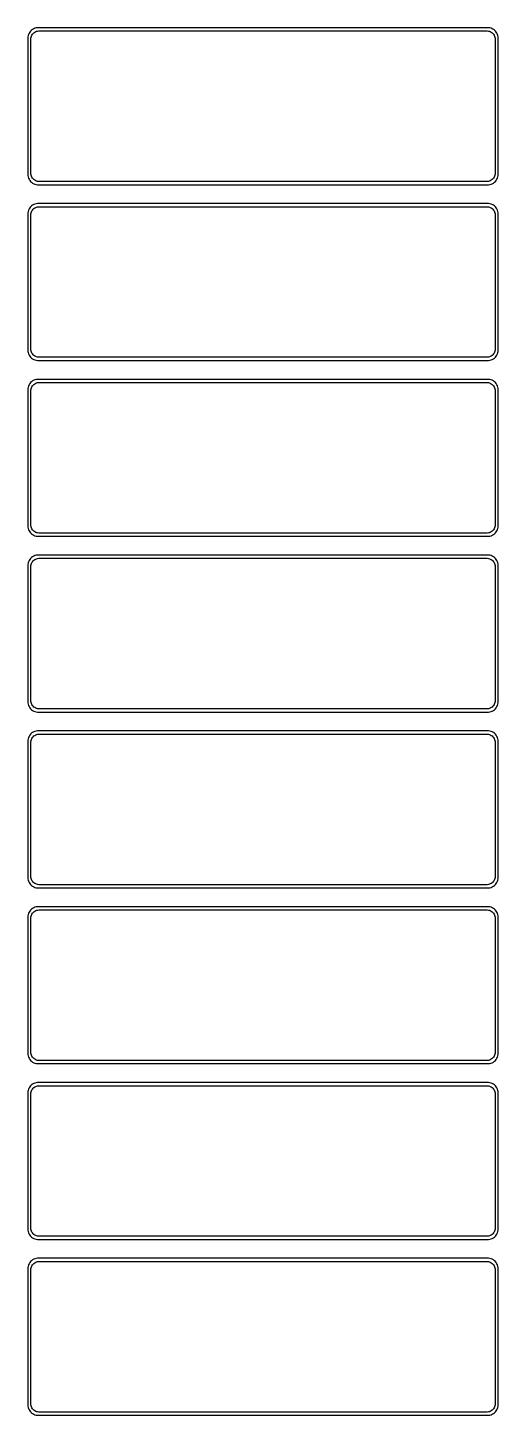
# Model space of a CAD drawing. Header units: metres. Extents: x -112 to 112, y 1223 to 2473.
# Drawn here: x -112 to 112, y 1811 to 2473 of the extents above; entities that cross this region are included whole.
import ezdxf

# ---------------------------------------------------------------- set-up
doc = ezdxf.new("R2010")
doc.units = ezdxf.units.M

msp = doc.modelspace()

# ---------------------------------------------------------------- linework, layer by layer
for p, q in [((-109.629, 2473.02), (-110.179, 2472.72)), ((-109.045, 2473.26), (-109.629, 2473.02)), ((-108.437, 2473.41), (-109.045, 2473.26)), ((-107.814, 2473.49), (-108.437, 2473.41)), ((107.814, 2473.49), (-107.814, 2473.49)), ((108.437, 2473.41), (107.814, 2473.49)), ((109.045, 2473.26), (108.437, 2473.41)), ((109.629, 2473.02), (109.045, 2473.26)), ((110.179, 2472.72), (109.629, 2473.02)), ((-112.461, 2469.13), (-112.5, 2468.5)), ((-112.5, 2468.5), (-112.5, 2403.5)), ((-112.343, 2469.74), (-112.461, 2469.13)), ((-112.149, 2470.34), (-112.343, 2469.74)), ((-111.882, 2470.91), (-112.149, 2470.34)), ((-111.545, 2471.44), (-111.882, 2470.91)), ((-111.145, 2471.92), (-111.545, 2471.44)), ((-110.687, 2472.35), (-111.145, 2471.92)), ((-111, 2468), (-110.968, 2468.5)), ((-111, 2404), (-111, 2468)), ((-110.968, 2468.5), (-110.874, 2468.99)), ((-110.874, 2468.99), (-110.719, 2469.47)), ((-110.719, 2469.47), (-110.505, 2469.93)), ((-110.179, 2472.72), (-110.687, 2472.35)), ((-110.505, 2469.93), (-110.236, 2470.35)), ((-110.236, 2470.35), (-109.916, 2470.74)), ((-109.916, 2470.74), (-109.55, 2471.08)), ((-109.55, 2471.08), (-109.143, 2471.38)), ((-109.143, 2471.38), (-108.703, 2471.62)), ((-108.703, 2471.62), (-108.236, 2471.8)), ((-108.236, 2471.8), (-107.75, 2471.93)), ((-107.75, 2471.93), (-107.251, 2471.99)), ((-107.251, 2471.99), (107.251, 2471.99)), ((107.251, 2471.99), (107.75, 2471.93)), ((107.75, 2471.93), (108.236, 2471.8)), ((108.236, 2471.8), (108.703, 2471.62)), ((108.703, 2471.62), (109.143, 2471.38)), ((109.143, 2471.38), (109.55, 2471.08)), ((109.55, 2471.08), (109.916, 2470.74)), ((109.916, 2470.74), (110.236, 2470.35)), ((110.687, 2472.35), (110.179, 2472.72)), ((110.236, 2470.35), (110.505, 2469.93)), ((110.505, 2469.93), (110.719, 2469.47)), ((111.145, 2471.92), (110.687, 2472.35)), ((110.719, 2469.47), (110.874, 2468.99)), ((110.874, 2468.99), (110.968, 2468.5)), ((110.968, 2468.5), (111, 2468)), ((111, 2468), (111, 2404)), ((111.545, 2471.44), (111.145, 2471.92)), ((111.882, 2470.91), (111.545, 2471.44)), ((112.149, 2470.34), (111.882, 2470.91)), ((112.343, 2469.74), (112.149, 2470.34)), ((112.461, 2469.13), (112.343, 2469.74)), ((112.5, 2468.5), (112.461, 2469.13)), ((112.5, 2403.5), (112.5, 2468.5)), ((-112.5, 2403.5), (-112.461, 2402.87)), ((-112.461, 2402.87), (-112.343, 2402.26)), ((-112.343, 2402.26), (-112.149, 2401.66)), ((-112.149, 2401.66), (-111.882, 2401.09)), ((-111.882, 2401.09), (-111.545, 2400.56)), ((-111.545, 2400.56), (-111.145, 2400.08)), ((-111.145, 2400.08), (-110.687, 2399.65)), ((-110.968, 2403.5), (-111, 2404)), ((-110.874, 2403.01), (-110.968, 2403.5)), ((-110.719, 2402.53), (-110.874, 2403.01)), ((-110.505, 2402.07), (-110.719, 2402.53)), ((-110.236, 2401.65), (-110.505, 2402.07)), ((-109.916, 2401.26), (-110.236, 2401.65)), ((-109.55, 2400.92), (-109.916, 2401.26)), ((-109.143, 2400.62), (-109.55, 2400.92)), ((-108.703, 2400.38), (-109.143, 2400.62)), ((-108.236, 2400.2), (-108.703, 2400.38)), ((-107.75, 2400.07), (-108.236, 2400.2)), ((-107.251, 2400.01), (-107.75, 2400.07)), ((107.251, 2400.01), (-107.251, 2400.01)), ((107.75, 2400.07), (107.251, 2400.01)), ((108.236, 2400.2), (107.75, 2400.07)), ((108.703, 2400.38), (108.236, 2400.2)), ((109.143, 2400.62), (108.703, 2400.38)), ((109.55, 2400.92), (109.143, 2400.62)), ((109.916, 2401.26), (109.55, 2400.92)), ((110.236, 2401.65), (109.916, 2401.26)), ((110.505, 2402.07), (110.236, 2401.65)), ((110.719, 2402.53), (110.505, 2402.07)), ((110.687, 2399.65), (111.145, 2400.08)), ((110.874, 2403.01), (110.719, 2402.53)), ((110.968, 2403.5), (110.874, 2403.01)), ((111, 2404), (110.968, 2403.5)), ((111.145, 2400.08), (111.545, 2400.56)), ((111.545, 2400.56), (111.882, 2401.09)), ((111.882, 2401.09), (112.149, 2401.66)), ((112.149, 2401.66), (112.343, 2402.26)), ((112.343, 2402.26), (112.461, 2402.87)), ((112.461, 2402.87), (112.5, 2403.5)), ((-110.687, 2399.65), (-110.179, 2399.28)), ((-110.179, 2399.28), (-109.629, 2398.98)), ((-109.629, 2398.98), (-109.045, 2398.74)), ((-109.045, 2398.74), (-108.437, 2398.59)), ((-108.437, 2398.59), (-107.814, 2398.51)), ((-107.814, 2398.51), (107.814, 2398.51)), ((107.814, 2398.51), (108.437, 2398.59)), ((108.437, 2398.59), (109.045, 2398.74)), ((109.045, 2398.74), (109.629, 2398.98)), ((109.629, 2398.98), (110.179, 2399.28)), ((110.179, 2399.28), (110.687, 2399.65)), ((-111.882, 2386.91), (-112.149, 2386.34)), ((-111.545, 2387.44), (-111.882, 2386.91)), ((-111.145, 2387.92), (-111.545, 2387.44)), ((-110.687, 2388.35), (-111.145, 2387.92)), ((-110.179, 2388.72), (-110.687, 2388.35)), ((-110.236, 2386.35), (-109.916, 2386.74)), ((-109.629, 2389.02), (-110.179, 2388.72)), ((-109.916, 2386.74), (-109.55, 2387.08)), ((-109.045, 2389.26), (-109.629, 2389.02)), ((-109.55, 2387.08), (-109.143, 2387.38)), ((-109.143, 2387.38), (-108.703, 2387.62)), ((-108.437, 2389.41), (-109.045, 2389.26)), ((-108.703, 2387.62), (-108.236, 2387.8)), ((-107.814, 2389.49), (-108.437, 2389.41)), ((-108.236, 2387.8), (-107.75, 2387.93)), ((107.814, 2389.49), (-107.814, 2389.49)), ((-107.75, 2387.93), (-107.251, 2387.99)), ((-107.251, 2387.99), (107.251, 2387.99)), ((107.251, 2387.99), (107.75, 2387.93)), ((107.75, 2387.93), (108.236, 2387.8)), ((108.437, 2389.41), (107.814, 2389.49)), ((108.236, 2387.8), (108.703, 2387.62)), ((109.045, 2389.26), (108.437, 2389.41)), ((108.703, 2387.62), (109.143, 2387.38)), ((109.629, 2389.02), (109.045, 2389.26)), ((109.143, 2387.38), (109.55, 2387.08)), ((109.55, 2387.08), (109.916, 2386.74)), ((110.179, 2388.72), (109.629, 2389.02)), ((109.916, 2386.74), (110.236, 2386.35)), ((110.687, 2388.35), (110.179, 2388.72)), ((111.145, 2387.92), (110.687, 2388.35)), ((111.545, 2387.44), (111.145, 2387.92)), ((111.882, 2386.91), (111.545, 2387.44)), ((112.149, 2386.34), (111.882, 2386.91)), ((-112.461, 2385.13), (-112.5, 2384.5)), ((-112.5, 2384.5), (-112.5, 2319.5)), ((-112.343, 2385.74), (-112.461, 2385.13)), ((-112.149, 2386.34), (-112.343, 2385.74)), ((-111, 2384), (-110.968, 2384.5)), ((-111, 2320), (-111, 2384)), ((-110.968, 2384.5), (-110.874, 2384.99)), ((-110.874, 2384.99), (-110.719, 2385.47)), ((-110.719, 2385.47), (-110.505, 2385.93)), ((-110.505, 2385.93), (-110.236, 2386.35)), ((110.236, 2386.35), (110.505, 2385.93)), ((110.505, 2385.93), (110.719, 2385.47)), ((110.719, 2385.47), (110.874, 2384.99)), ((110.874, 2384.99), (110.968, 2384.5)), ((110.968, 2384.5), (111, 2384)), ((111, 2384), (111, 2320)), ((112.343, 2385.74), (112.149, 2386.34)), ((112.461, 2385.13), (112.343, 2385.74)), ((112.5, 2384.5), (112.461, 2385.13)), ((112.5, 2319.5), (112.5, 2384.5)), ((-112.5, 2319.5), (-112.461, 2318.87)), ((-112.461, 2318.87), (-112.343, 2318.26)), ((-112.343, 2318.26), (-112.149, 2317.66)), ((-112.149, 2317.66), (-111.882, 2317.09)), ((-111.882, 2317.09), (-111.545, 2316.56)), ((-111.545, 2316.56), (-111.145, 2316.08)), ((-111.145, 2316.08), (-110.687, 2315.65)), ((-110.968, 2319.5), (-111, 2320)), ((-110.874, 2319.01), (-110.968, 2319.5)), ((-110.719, 2318.53), (-110.874, 2319.01)), ((-110.505, 2318.07), (-110.719, 2318.53)), ((-110.687, 2315.65), (-110.179, 2315.28)), ((-110.236, 2317.65), (-110.505, 2318.07)), ((-109.916, 2317.26), (-110.236, 2317.65)), ((-110.179, 2315.28), (-109.629, 2314.98)), ((-109.55, 2316.92), (-109.916, 2317.26)), ((-109.629, 2314.98), (-109.045, 2314.74)), ((-109.143, 2316.62), (-109.55, 2316.92)), ((-108.703, 2316.38), (-109.143, 2316.62)), ((-109.045, 2314.74), (-108.437, 2314.59)), ((-108.236, 2316.2), (-108.703, 2316.38)), ((-108.437, 2314.59), (-107.814, 2314.51)), ((-107.75, 2316.07), (-108.236, 2316.2)), ((-107.814, 2314.51), (107.814, 2314.51)), ((-107.251, 2316.01), (-107.75, 2316.07)), ((107.251, 2316.01), (-107.251, 2316.01)), ((107.75, 2316.07), (107.251, 2316.01)), ((108.236, 2316.2), (107.75, 2316.07)), ((107.814, 2314.51), (108.437, 2314.59)), ((108.703, 2316.38), (108.236, 2316.2)), ((108.437, 2314.59), (109.045, 2314.74)), ((109.143, 2316.62), (108.703, 2316.38)), ((109.045, 2314.74), (109.629, 2314.98)), ((109.55, 2316.92), (109.143, 2316.62)), ((109.916, 2317.26), (109.55, 2316.92)), ((109.629, 2314.98), (110.179, 2315.28)), ((110.236, 2317.65), (109.916, 2317.26)), ((110.179, 2315.28), (110.687, 2315.65)), ((110.505, 2318.07), (110.236, 2317.65)), ((110.719, 2318.53), (110.505, 2318.07)), ((110.687, 2315.65), (111.145, 2316.08)), ((110.874, 2319.01), (110.719, 2318.53)), ((110.968, 2319.5), (110.874, 2319.01)), ((111, 2320), (110.968, 2319.5)), ((111.145, 2316.08), (111.545, 2316.56)), ((111.545, 2316.56), (111.882, 2317.09)), ((111.882, 2317.09), (112.149, 2317.66)), ((112.149, 2317.66), (112.343, 2318.26)), ((112.343, 2318.26), (112.461, 2318.87)), ((112.461, 2318.87), (112.5, 2319.5)), ((-112.461, 2301.13), (-112.5, 2300.5)), ((-112.343, 2301.74), (-112.461, 2301.13)), ((-112.149, 2302.34), (-112.343, 2301.74)), ((-111.882, 2302.91), (-112.149, 2302.34)), ((-111.545, 2303.44), (-111.882, 2302.91)), ((-111.145, 2303.92), (-111.545, 2303.44)), ((-110.687, 2304.35), (-111.145, 2303.92)), ((-110.968, 2300.5), (-110.874, 2300.99)), ((-110.874, 2300.99), (-110.719, 2301.47)), ((-110.719, 2301.47), (-110.505, 2301.93)), ((-110.179, 2304.72), (-110.687, 2304.35)), ((-110.505, 2301.93), (-110.236, 2302.35)), ((-110.236, 2302.35), (-109.916, 2302.74)), ((-109.629, 2305.02), (-110.179, 2304.72)), ((-109.916, 2302.74), (-109.55, 2303.08)), ((-109.045, 2305.26), (-109.629, 2305.02)), ((-109.55, 2303.08), (-109.143, 2303.38)), ((-109.143, 2303.38), (-108.703, 2303.62)), ((-108.437, 2305.41), (-109.045, 2305.26)), ((-108.703, 2303.62), (-108.236, 2303.8)), ((-107.814, 2305.49), (-108.437, 2305.41)), ((-108.236, 2303.8), (-107.75, 2303.93)), ((107.814, 2305.49), (-107.814, 2305.49)), ((-107.75, 2303.93), (-107.251, 2303.99)), ((-107.251, 2303.99), (107.251, 2303.99)), ((107.251, 2303.99), (107.75, 2303.93)), ((107.75, 2303.93), (108.236, 2303.8)), ((108.437, 2305.41), (107.814, 2305.49)), ((108.236, 2303.8), (108.703, 2303.62)), ((109.045, 2305.26), (108.437, 2305.41)), ((108.703, 2303.62), (109.143, 2303.38)), ((109.629, 2305.02), (109.045, 2305.26)), ((109.143, 2303.38), (109.55, 2303.08)), ((109.55, 2303.08), (109.916, 2302.74)), ((110.179, 2304.72), (109.629, 2305.02)), ((109.916, 2302.74), (110.236, 2302.35)), ((110.687, 2304.35), (110.179, 2304.72)), ((110.236, 2302.35), (110.505, 2301.93)), ((110.505, 2301.93), (110.719, 2301.47)), ((111.145, 2303.92), (110.687, 2304.35)), ((110.719, 2301.47), (110.874, 2300.99)), ((110.874, 2300.99), (110.968, 2300.5)), ((111.545, 2303.44), (111.145, 2303.92)), ((111.882, 2302.91), (111.545, 2303.44)), ((112.149, 2302.34), (111.882, 2302.91)), ((112.343, 2301.74), (112.149, 2302.34)), ((112.461, 2301.13), (112.343, 2301.74)), ((112.5, 2300.5), (112.461, 2301.13)), ((-112.5, 2300.5), (-112.5, 2235.5)), ((-111, 2300), (-110.968, 2300.5)), ((-111, 2236), (-111, 2300)), ((110.968, 2300.5), (111, 2300)), ((111, 2300), (111, 2236)), ((112.5, 2235.5), (112.5, 2300.5)), ((-112.5, 2235.5), (-112.461, 2234.87)), ((-112.461, 2234.87), (-112.343, 2234.26)), ((-112.343, 2234.26), (-112.149, 2233.66)), ((-110.968, 2235.5), (-111, 2236)), ((-110.874, 2235.01), (-110.968, 2235.5)), ((-110.719, 2234.53), (-110.874, 2235.01)), ((-110.505, 2234.07), (-110.719, 2234.53)), ((110.719, 2234.53), (110.505, 2234.07)), ((110.874, 2235.01), (110.719, 2234.53)), ((110.968, 2235.5), (110.874, 2235.01)), ((111, 2236), (110.968, 2235.5)), ((112.149, 2233.66), (112.343, 2234.26)), ((112.343, 2234.26), (112.461, 2234.87)), ((112.461, 2234.87), (112.5, 2235.5)), ((-112.149, 2233.66), (-111.882, 2233.09)), ((-111.882, 2233.09), (-111.545, 2232.56)), ((-111.545, 2232.56), (-111.145, 2232.08)), ((-111.145, 2232.08), (-110.687, 2231.65)), ((-110.687, 2231.65), (-110.179, 2231.28)), ((-110.236, 2233.65), (-110.505, 2234.07)), ((-109.916, 2233.26), (-110.236, 2233.65)), ((-110.179, 2231.28), (-109.629, 2230.98)), ((-109.55, 2232.92), (-109.916, 2233.26)), ((-109.629, 2230.98), (-109.045, 2230.74)), ((-109.143, 2232.62), (-109.55, 2232.92)), ((-108.703, 2232.38), (-109.143, 2232.62)), ((-109.045, 2230.74), (-108.437, 2230.59)), ((-108.236, 2232.2), (-108.703, 2232.38)), ((-108.437, 2230.59), (-107.814, 2230.51)), ((-107.75, 2232.07), (-108.236, 2232.2)), ((-107.814, 2230.51), (107.814, 2230.51)), ((-107.251, 2232.01), (-107.75, 2232.07)), ((107.251, 2232.01), (-107.251, 2232.01)), ((107.75, 2232.07), (107.251, 2232.01)), ((108.236, 2232.2), (107.75, 2232.07)), ((107.814, 2230.51), (108.437, 2230.59)), ((108.703, 2232.38), (108.236, 2232.2)), ((108.437, 2230.59), (109.045, 2230.74)), ((109.143, 2232.62), (108.703, 2232.38)), ((109.045, 2230.74), (109.629, 2230.98)), ((109.55, 2232.92), (109.143, 2232.62)), ((109.916, 2233.26), (109.55, 2232.92)), ((109.629, 2230.98), (110.179, 2231.28)), ((110.236, 2233.65), (109.916, 2233.26)), ((110.179, 2231.28), (110.687, 2231.65)), ((110.505, 2234.07), (110.236, 2233.65)), ((110.687, 2231.65), (111.145, 2232.08)), ((111.145, 2232.08), (111.545, 2232.56)), ((111.545, 2232.56), (111.882, 2233.09)), ((111.882, 2233.09), (112.149, 2233.66)), ((-109.629, 2221.02), (-110.179, 2220.72)), ((-109.045, 2221.26), (-109.629, 2221.02)), ((-108.437, 2221.41), (-109.045, 2221.26)), ((-107.814, 2221.49), (-108.437, 2221.41)), ((107.814, 2221.49), (-107.814, 2221.49)), ((108.437, 2221.41), (107.814, 2221.49)), ((109.045, 2221.26), (108.437, 2221.41)), ((109.629, 2221.02), (109.045, 2221.26)), ((110.179, 2220.72), (109.629, 2221.02)), ((-112.461, 2217.13), (-112.5, 2216.5)), ((-112.5, 2216.5), (-112.5, 2151.5)), ((-112.343, 2217.74), (-112.461, 2217.13)), ((-112.149, 2218.34), (-112.343, 2217.74)), ((-111.882, 2218.91), (-112.149, 2218.34)), ((-111.545, 2219.44), (-111.882, 2218.91)), ((-111.145, 2219.92), (-111.545, 2219.44)), ((-110.687, 2220.35), (-111.145, 2219.92)), ((-111, 2216), (-110.968, 2216.5)), ((-111, 2152), (-111, 2216)), ((-110.968, 2216.5), (-110.874, 2216.99)), ((-110.874, 2216.99), (-110.719, 2217.47)), ((-110.719, 2217.47), (-110.505, 2217.93)), ((-110.179, 2220.72), (-110.687, 2220.35)), ((-110.505, 2217.93), (-110.236, 2218.35)), ((-110.236, 2218.35), (-109.916, 2218.74)), ((-109.916, 2218.74), (-109.55, 2219.08)), ((-109.55, 2219.08), (-109.143, 2219.38)), ((-109.143, 2219.38), (-108.703, 2219.62)), ((-108.703, 2219.62), (-108.236, 2219.8)), ((-108.236, 2219.8), (-107.75, 2219.93)), ((-107.75, 2219.93), (-107.251, 2219.99)), ((-107.251, 2219.99), (107.251, 2219.99)), ((107.251, 2219.99), (107.75, 2219.93)), ((107.75, 2219.93), (108.236, 2219.8)), ((108.236, 2219.8), (108.703, 2219.62)), ((108.703, 2219.62), (109.143, 2219.38)), ((109.143, 2219.38), (109.55, 2219.08)), ((109.55, 2219.08), (109.916, 2218.74)), ((109.916, 2218.74), (110.236, 2218.35)), ((110.687, 2220.35), (110.179, 2220.72)), ((110.236, 2218.35), (110.505, 2217.93)), ((110.505, 2217.93), (110.719, 2217.47)), ((111.145, 2219.92), (110.687, 2220.35)), ((110.719, 2217.47), (110.874, 2216.99)), ((110.874, 2216.99), (110.968, 2216.5)), ((110.968, 2216.5), (111, 2216)), ((111, 2216), (111, 2152)), ((111.545, 2219.44), (111.145, 2219.92)), ((111.882, 2218.91), (111.545, 2219.44)), ((112.149, 2218.34), (111.882, 2218.91)), ((112.343, 2217.74), (112.149, 2218.34)), ((112.461, 2217.13), (112.343, 2217.74)), ((112.5, 2216.5), (112.461, 2217.13)), ((112.5, 2151.5), (112.5, 2216.5)), ((-112.5, 2151.5), (-112.461, 2150.87)), ((-112.461, 2150.87), (-112.343, 2150.26)), ((-112.343, 2150.26), (-112.149, 2149.66)), ((-112.149, 2149.66), (-111.882, 2149.09)), ((-111.882, 2149.09), (-111.545, 2148.56)), ((-111.545, 2148.56), (-111.145, 2148.08)), ((-111.145, 2148.08), (-110.687, 2147.65)), ((-110.968, 2151.5), (-111, 2152)), ((-110.874, 2151.01), (-110.968, 2151.5)), ((-110.719, 2150.53), (-110.874, 2151.01)), ((-110.505, 2150.07), (-110.719, 2150.53)), ((-110.236, 2149.65), (-110.505, 2150.07)), ((-109.916, 2149.26), (-110.236, 2149.65)), ((-109.55, 2148.92), (-109.916, 2149.26)), ((-109.143, 2148.62), (-109.55, 2148.92)), ((-108.703, 2148.38), (-109.143, 2148.62)), ((-108.236, 2148.2), (-108.703, 2148.38)), ((-107.75, 2148.07), (-108.236, 2148.2)), ((-107.251, 2148.01), (-107.75, 2148.07)), ((107.75, 2148.07), (107.251, 2148.01)), ((108.236, 2148.2), (107.75, 2148.07)), ((108.703, 2148.38), (108.236, 2148.2)), ((109.143, 2148.62), (108.703, 2148.38)), ((109.55, 2148.92), (109.143, 2148.62)), ((109.916, 2149.26), (109.55, 2148.92)), ((110.236, 2149.65), (109.916, 2149.26)), ((110.505, 2150.07), (110.236, 2149.65)), ((110.719, 2150.53), (110.505, 2150.07)), ((110.687, 2147.65), (111.145, 2148.08)), ((110.874, 2151.01), (110.719, 2150.53)), ((110.968, 2151.5), (110.874, 2151.01)), ((111, 2152), (110.968, 2151.5)), ((111.145, 2148.08), (111.545, 2148.56)), ((111.545, 2148.56), (111.882, 2149.09)), ((111.882, 2149.09), (112.149, 2149.66)), ((112.149, 2149.66), (112.343, 2150.26)), ((112.343, 2150.26), (112.461, 2150.87)), ((112.461, 2150.87), (112.5, 2151.5)), ((-110.687, 2147.65), (-110.179, 2147.28)), ((-110.179, 2147.28), (-109.629, 2146.98)), ((-109.629, 2146.98), (-109.045, 2146.74)), ((-109.045, 2146.74), (-108.437, 2146.59)), ((-108.437, 2146.59), (-107.814, 2146.51)), ((-107.814, 2146.51), (107.814, 2146.51)), ((107.251, 2148.01), (-107.251, 2148.01)), ((107.814, 2146.51), (108.437, 2146.59)), ((108.437, 2146.59), (109.045, 2146.74)), ((109.045, 2146.74), (109.629, 2146.98)), ((109.629, 2146.98), (110.179, 2147.28)), ((110.179, 2147.28), (110.687, 2147.65)), ((-111.882, 2134.91), (-112.149, 2134.34)), ((-111.545, 2135.44), (-111.882, 2134.91)), ((-111.145, 2135.92), (-111.545, 2135.44)), ((-110.687, 2136.35), (-111.145, 2135.92)), ((-110.179, 2136.72), (-110.687, 2136.35)), ((-109.629, 2137.02), (-110.179, 2136.72)), ((-109.916, 2134.74), (-109.55, 2135.08)), ((-109.045, 2137.26), (-109.629, 2137.02)), ((-109.55, 2135.08), (-109.143, 2135.38)), ((-109.143, 2135.38), (-108.703, 2135.62)), ((-108.437, 2137.41), (-109.045, 2137.26)), ((-108.703, 2135.62), (-108.236, 2135.8)), ((-107.814, 2137.49), (-108.437, 2137.41)), ((-108.236, 2135.8), (-107.75, 2135.93)), ((107.814, 2137.49), (-107.814, 2137.49)), ((-107.75, 2135.93), (-107.251, 2135.99)), ((-107.251, 2135.99), (107.251, 2135.99)), ((107.251, 2135.99), (107.75, 2135.93)), ((107.75, 2135.93), (108.236, 2135.8)), ((108.437, 2137.41), (107.814, 2137.49)), ((108.236, 2135.8), (108.703, 2135.62)), ((109.045, 2137.26), (108.437, 2137.41)), ((108.703, 2135.62), (109.143, 2135.38)), ((109.629, 2137.02), (109.045, 2137.26)), ((109.143, 2135.38), (109.55, 2135.08)), ((109.55, 2135.08), (109.916, 2134.74)), ((110.179, 2136.72), (109.629, 2137.02)), ((110.687, 2136.35), (110.179, 2136.72)), ((111.145, 2135.92), (110.687, 2136.35)), ((111.545, 2135.44), (111.145, 2135.92)), ((111.882, 2134.91), (111.545, 2135.44)), ((112.149, 2134.34), (111.882, 2134.91)), ((-112.461, 2133.13), (-112.5, 2132.5)), ((-112.5, 2132.5), (-112.5, 2067.5)), ((-112.343, 2133.74), (-112.461, 2133.13)), ((-112.149, 2134.34), (-112.343, 2133.74)), ((-111, 2132), (-110.968, 2132.5)), ((-111, 2068), (-111, 2132)), ((-110.968, 2132.5), (-110.874, 2132.99)), ((-110.874, 2132.99), (-110.719, 2133.47)), ((-110.719, 2133.47), (-110.505, 2133.93)), ((-110.505, 2133.93), (-110.236, 2134.35)), ((-110.236, 2134.35), (-109.916, 2134.74)), ((109.916, 2134.74), (110.236, 2134.35)), ((110.236, 2134.35), (110.505, 2133.93)), ((110.505, 2133.93), (110.719, 2133.47)), ((110.719, 2133.47), (110.874, 2132.99)), ((110.874, 2132.99), (110.968, 2132.5)), ((110.968, 2132.5), (111, 2132)), ((111, 2132), (111, 2068)), ((112.343, 2133.74), (112.149, 2134.34)), ((112.461, 2133.13), (112.343, 2133.74)), ((112.5, 2132.5), (112.461, 2133.13)), ((112.5, 2067.5), (112.5, 2132.5)), ((-112.5, 2067.5), (-112.461, 2066.87)), ((-112.461, 2066.87), (-112.343, 2066.26)), ((-112.343, 2066.26), (-112.149, 2065.66)), ((-112.149, 2065.66), (-111.882, 2065.09)), ((-111.882, 2065.09), (-111.545, 2064.56)), ((-111.545, 2064.56), (-111.145, 2064.08)), ((-111.145, 2064.08), (-110.687, 2063.65)), ((-110.968, 2067.5), (-111, 2068)), ((-110.874, 2067.01), (-110.968, 2067.5)), ((-110.719, 2066.53), (-110.874, 2067.01)), ((-110.505, 2066.07), (-110.719, 2066.53)), ((-110.687, 2063.65), (-110.179, 2063.28)), ((-110.236, 2065.65), (-110.505, 2066.07)), ((-109.916, 2065.26), (-110.236, 2065.65)), ((-110.179, 2063.28), (-109.629, 2062.98)), ((-109.55, 2064.92), (-109.916, 2065.26)), ((-109.629, 2062.98), (-109.045, 2062.74)), ((-109.143, 2064.62), (-109.55, 2064.92)), ((-108.703, 2064.38), (-109.143, 2064.62)), ((-109.045, 2062.74), (-108.437, 2062.59)), ((-108.236, 2064.2), (-108.703, 2064.38)), ((-108.437, 2062.59), (-107.814, 2062.51)), ((-107.75, 2064.07), (-108.236, 2064.2)), ((-107.814, 2062.51), (107.814, 2062.51)), ((-107.251, 2064.01), (-107.75, 2064.07)), ((107.251, 2064.01), (-107.251, 2064.01)), ((107.75, 2064.07), (107.251, 2064.01)), ((108.236, 2064.2), (107.75, 2064.07)), ((107.814, 2062.51), (108.437, 2062.59)), ((108.703, 2064.38), (108.236, 2064.2)), ((108.437, 2062.59), (109.045, 2062.74)), ((109.143, 2064.62), (108.703, 2064.38)), ((109.045, 2062.74), (109.629, 2062.98)), ((109.55, 2064.92), (109.143, 2064.62)), ((109.916, 2065.26), (109.55, 2064.92)), ((109.629, 2062.98), (110.179, 2063.28)), ((110.236, 2065.65), (109.916, 2065.26)), ((110.179, 2063.28), (110.687, 2063.65)), ((110.505, 2066.07), (110.236, 2065.65)), ((110.719, 2066.53), (110.505, 2066.07)), ((110.687, 2063.65), (111.145, 2064.08)), ((110.874, 2067.01), (110.719, 2066.53)), ((110.968, 2067.5), (110.874, 2067.01)), ((111, 2068), (110.968, 2067.5)), ((111.145, 2064.08), (111.545, 2064.56)), ((111.545, 2064.56), (111.882, 2065.09)), ((111.882, 2065.09), (112.149, 2065.66)), ((112.149, 2065.66), (112.343, 2066.26)), ((112.343, 2066.26), (112.461, 2066.87)), ((112.461, 2066.87), (112.5, 2067.5)), ((-112.461, 2049.13), (-112.5, 2048.5)), ((-112.343, 2049.74), (-112.461, 2049.13)), ((-112.149, 2050.34), (-112.343, 2049.74)), ((-111.882, 2050.91), (-112.149, 2050.34)), ((-111.545, 2051.44), (-111.882, 2050.91)), ((-111.145, 2051.92), (-111.545, 2051.44)), ((-110.687, 2052.35), (-111.145, 2051.92)), ((-110.968, 2048.5), (-110.874, 2048.99)), ((-110.874, 2048.99), (-110.719, 2049.47)), ((-110.719, 2049.47), (-110.505, 2049.93)), ((-110.179, 2052.72), (-110.687, 2052.35)), ((-110.505, 2049.93), (-110.236, 2050.35)), ((-110.236, 2050.35), (-109.916, 2050.74)), ((-109.629, 2053.02), (-110.179, 2052.72)), ((-109.916, 2050.74), (-109.55, 2051.08)), ((-109.045, 2053.26), (-109.629, 2053.02)), ((-109.55, 2051.08), (-109.143, 2051.38)), ((-109.143, 2051.38), (-108.703, 2051.62)), ((-108.437, 2053.41), (-109.045, 2053.26)), ((-108.703, 2051.62), (-108.236, 2051.8)), ((-107.814, 2053.49), (-108.437, 2053.41)), ((-108.236, 2051.8), (-107.75, 2051.93)), ((107.814, 2053.49), (-107.814, 2053.49)), ((-107.75, 2051.93), (-107.251, 2051.99)), ((-107.251, 2051.99), (107.251, 2051.99)), ((107.251, 2051.99), (107.75, 2051.93)), ((107.75, 2051.93), (108.236, 2051.8)), ((108.437, 2053.41), (107.814, 2053.49)), ((108.236, 2051.8), (108.703, 2051.62)), ((109.045, 2053.26), (108.437, 2053.41)), ((108.703, 2051.62), (109.143, 2051.38)), ((109.629, 2053.02), (109.045, 2053.26)), ((109.143, 2051.38), (109.55, 2051.08)), ((109.55, 2051.08), (109.916, 2050.74)), ((110.179, 2052.72), (109.629, 2053.02)), ((109.916, 2050.74), (110.236, 2050.35)), ((110.687, 2052.35), (110.179, 2052.72)), ((110.236, 2050.35), (110.505, 2049.93)), ((110.505, 2049.93), (110.719, 2049.47)), ((111.145, 2051.92), (110.687, 2052.35)), ((110.719, 2049.47), (110.874, 2048.99)), ((110.874, 2048.99), (110.968, 2048.5)), ((111.545, 2051.44), (111.145, 2051.92)), ((111.882, 2050.91), (111.545, 2051.44)), ((112.149, 2050.34), (111.882, 2050.91)), ((112.343, 2049.74), (112.149, 2050.34)), ((112.461, 2049.13), (112.343, 2049.74)), ((112.5, 2048.5), (112.461, 2049.13)), ((-112.5, 2048.5), (-112.5, 1983.5)), ((-111, 2048), (-110.968, 2048.5)), ((-111, 1984), (-111, 2048)), ((110.968, 2048.5), (111, 2048)), ((111, 2048), (111, 1984)), ((112.5, 1983.5), (112.5, 2048.5)), ((-112.5, 1983.5), (-112.461, 1982.87)), ((-112.461, 1982.87), (-112.343, 1982.26)), ((-110.968, 1983.5), (-111, 1984)), ((-110.874, 1983.01), (-110.968, 1983.5)), ((-110.719, 1982.53), (-110.874, 1983.01)), ((-110.505, 1982.07), (-110.719, 1982.53)), ((110.719, 1982.53), (110.505, 1982.07)), ((110.874, 1983.01), (110.719, 1982.53)), ((110.968, 1983.5), (110.874, 1983.01)), ((111, 1984), (110.968, 1983.5)), ((112.343, 1982.26), (112.461, 1982.87)), ((112.461, 1982.87), (112.5, 1983.5)), ((-112.343, 1982.26), (-112.149, 1981.66)), ((-112.149, 1981.66), (-111.882, 1981.09)), ((-111.882, 1981.09), (-111.545, 1980.56)), ((-111.545, 1980.56), (-111.145, 1980.08)), ((-111.145, 1980.08), (-110.687, 1979.65)), ((-110.687, 1979.65), (-110.179, 1979.28)), ((-110.236, 1981.65), (-110.505, 1982.07)), ((-109.916, 1981.26), (-110.236, 1981.65)), ((-110.179, 1979.28), (-109.629, 1978.98)), ((-109.55, 1980.92), (-109.916, 1981.26)), ((-109.629, 1978.98), (-109.045, 1978.74)), ((-109.143, 1980.62), (-109.55, 1980.92)), ((-108.703, 1980.38), (-109.143, 1980.62)), ((-109.045, 1978.74), (-108.437, 1978.59)), ((-108.236, 1980.2), (-108.703, 1980.38)), ((-108.437, 1978.59), (-107.814, 1978.51)), ((-107.75, 1980.07), (-108.236, 1980.2)), ((-107.814, 1978.51), (107.814, 1978.51)), ((-107.251, 1980.01), (-107.75, 1980.07)), ((107.251, 1980.01), (-107.251, 1980.01)), ((107.75, 1980.07), (107.251, 1980.01)), ((108.236, 1980.2), (107.75, 1980.07)), ((107.814, 1978.51), (108.437, 1978.59)), ((108.703, 1980.38), (108.236, 1980.2)), ((108.437, 1978.59), (109.045, 1978.74)), ((109.143, 1980.62), (108.703, 1980.38)), ((109.045, 1978.74), (109.629, 1978.98)), ((109.55, 1980.92), (109.143, 1980.62)), ((109.916, 1981.26), (109.55, 1980.92)), ((109.629, 1978.98), (110.179, 1979.28)), ((110.236, 1981.65), (109.916, 1981.26)), ((110.179, 1979.28), (110.687, 1979.65)), ((110.505, 1982.07), (110.236, 1981.65)), ((110.687, 1979.65), (111.145, 1980.08)), ((111.145, 1980.08), (111.545, 1980.56)), ((111.545, 1980.56), (111.882, 1981.09)), ((111.882, 1981.09), (112.149, 1981.66)), ((112.149, 1981.66), (112.343, 1982.26)), ((-109.045, 1969.26), (-109.629, 1969.02)), ((-108.437, 1969.41), (-109.045, 1969.26)), ((-107.814, 1969.49), (-108.437, 1969.41)), ((107.814, 1969.49), (-107.814, 1969.49)), ((108.437, 1969.41), (107.814, 1969.49)), ((109.045, 1969.26), (108.437, 1969.41)), ((109.629, 1969.02), (109.045, 1969.26)), ((-112.461, 1965.13), (-112.5, 1964.5)), ((-112.5, 1964.5), (-112.5, 1899.5)), ((-112.343, 1965.74), (-112.461, 1965.13)), ((-112.149, 1966.34), (-112.343, 1965.74)), ((-111.882, 1966.91), (-112.149, 1966.34)), ((-111.545, 1967.44), (-111.882, 1966.91)), ((-111.145, 1967.92), (-111.545, 1967.44)), ((-110.687, 1968.35), (-111.145, 1967.92)), ((-111, 1964), (-110.968, 1964.5)), ((-111, 1900), (-111, 1964)), ((-110.968, 1964.5), (-110.874, 1964.99)), ((-110.874, 1964.99), (-110.719, 1965.47)), ((-110.719, 1965.47), (-110.505, 1965.93)), ((-110.179, 1968.72), (-110.687, 1968.35)), ((-110.505, 1965.93), (-110.236, 1966.35)), ((-110.236, 1966.35), (-109.916, 1966.74)), ((-109.629, 1969.02), (-110.179, 1968.72)), ((-109.916, 1966.74), (-109.55, 1967.08)), ((-109.55, 1967.08), (-109.143, 1967.38)), ((-109.143, 1967.38), (-108.703, 1967.62)), ((-108.703, 1967.62), (-108.236, 1967.8)), ((-108.236, 1967.8), (-107.75, 1967.93)), ((-107.75, 1967.93), (-107.251, 1967.99)), ((-107.251, 1967.99), (107.251, 1967.99)), ((107.251, 1967.99), (107.75, 1967.93)), ((107.75, 1967.93), (108.236, 1967.8)), ((108.236, 1967.8), (108.703, 1967.62)), ((108.703, 1967.62), (109.143, 1967.38)), ((109.143, 1967.38), (109.55, 1967.08)), ((109.55, 1967.08), (109.916, 1966.74)), ((110.179, 1968.72), (109.629, 1969.02)), ((109.916, 1966.74), (110.236, 1966.35)), ((110.687, 1968.35), (110.179, 1968.72)), ((110.236, 1966.35), (110.505, 1965.93)), ((110.505, 1965.93), (110.719, 1965.47)), ((111.145, 1967.92), (110.687, 1968.35)), ((110.719, 1965.47), (110.874, 1964.99)), ((110.874, 1964.99), (110.968, 1964.5)), ((110.968, 1964.5), (111, 1964)), ((111, 1964), (111, 1900)), ((111.545, 1967.44), (111.145, 1967.92)), ((111.882, 1966.91), (111.545, 1967.44)), ((112.149, 1966.34), (111.882, 1966.91)), ((112.343, 1965.74), (112.149, 1966.34)), ((112.461, 1965.13), (112.343, 1965.74)), ((112.5, 1964.5), (112.461, 1965.13)), ((112.5, 1899.5), (112.5, 1964.5)), ((-112.5, 1899.5), (-112.461, 1898.87)), ((-112.461, 1898.87), (-112.343, 1898.26)), ((-112.343, 1898.26), (-112.149, 1897.66)), ((-112.149, 1897.66), (-111.882, 1897.09)), ((-111.882, 1897.09), (-111.545, 1896.56)), ((-111.545, 1896.56), (-111.145, 1896.08)), ((-110.968, 1899.5), (-111, 1900)), ((-110.874, 1899.01), (-110.968, 1899.5)), ((-110.719, 1898.53), (-110.874, 1899.01)), ((-110.505, 1898.07), (-110.719, 1898.53)), ((-110.236, 1897.65), (-110.505, 1898.07)), ((-109.916, 1897.26), (-110.236, 1897.65)), ((-109.55, 1896.92), (-109.916, 1897.26)), ((-109.143, 1896.62), (-109.55, 1896.92)), ((-108.703, 1896.38), (-109.143, 1896.62)), ((-108.236, 1896.2), (-108.703, 1896.38)), ((-107.75, 1896.07), (-108.236, 1896.2)), ((108.236, 1896.2), (107.75, 1896.07)), ((108.703, 1896.38), (108.236, 1896.2)), ((109.143, 1896.62), (108.703, 1896.38)), ((109.55, 1896.92), (109.143, 1896.62)), ((109.916, 1897.26), (109.55, 1896.92)), ((110.236, 1897.65), (109.916, 1897.26)), ((110.505, 1898.07), (110.236, 1897.65)), ((110.719, 1898.53), (110.505, 1898.07)), ((110.874, 1899.01), (110.719, 1898.53)), ((110.968, 1899.5), (110.874, 1899.01)), ((111, 1900), (110.968, 1899.5)), ((111.145, 1896.08), (111.545, 1896.56)), ((111.545, 1896.56), (111.882, 1897.09)), ((111.882, 1897.09), (112.149, 1897.66)), ((112.149, 1897.66), (112.343, 1898.26)), ((112.343, 1898.26), (112.461, 1898.87)), ((112.461, 1898.87), (112.5, 1899.5)), ((-111.145, 1896.08), (-110.687, 1895.65)), ((-110.687, 1895.65), (-110.179, 1895.28)), ((-110.179, 1895.28), (-109.629, 1894.98)), ((-109.629, 1894.98), (-109.045, 1894.74)), ((-109.045, 1894.74), (-108.437, 1894.59)), ((-108.437, 1894.59), (-107.814, 1894.51)), ((-107.814, 1894.51), (107.814, 1894.51)), ((-107.251, 1896.01), (-107.75, 1896.07)), ((107.251, 1896.01), (-107.251, 1896.01)), ((107.75, 1896.07), (107.251, 1896.01)), ((107.814, 1894.51), (108.437, 1894.59)), ((108.437, 1894.59), (109.045, 1894.74)), ((109.045, 1894.74), (109.629, 1894.98)), ((109.629, 1894.98), (110.179, 1895.28)), ((110.179, 1895.28), (110.687, 1895.65)), ((110.687, 1895.65), (111.145, 1896.08)), ((-111.882, 1882.91), (-112.149, 1882.34)), ((-111.545, 1883.44), (-111.882, 1882.91)), ((-111.145, 1883.92), (-111.545, 1883.44)), ((-110.687, 1884.35), (-111.145, 1883.92)), ((-110.179, 1884.72), (-110.687, 1884.35)), ((-109.629, 1885.02), (-110.179, 1884.72)), ((-109.916, 1882.74), (-109.55, 1883.08)), ((-109.045, 1885.26), (-109.629, 1885.02)), ((-109.55, 1883.08), (-109.143, 1883.38)), ((-109.143, 1883.38), (-108.703, 1883.62)), ((-108.437, 1885.41), (-109.045, 1885.26)), ((-108.703, 1883.62), (-108.236, 1883.8)), ((-107.814, 1885.49), (-108.437, 1885.41)), ((-108.236, 1883.8), (-107.75, 1883.93)), ((107.814, 1885.49), (-107.814, 1885.49)), ((-107.75, 1883.93), (-107.251, 1883.99)), ((-107.251, 1883.99), (107.251, 1883.99)), ((107.251, 1883.99), (107.75, 1883.93)), ((107.75, 1883.93), (108.236, 1883.8)), ((108.437, 1885.41), (107.814, 1885.49)), ((108.236, 1883.8), (108.703, 1883.62)), ((109.045, 1885.26), (108.437, 1885.41)), ((108.703, 1883.62), (109.143, 1883.38)), ((109.629, 1885.02), (109.045, 1885.26)), ((109.143, 1883.38), (109.55, 1883.08)), ((109.55, 1883.08), (109.916, 1882.74)), ((110.179, 1884.72), (109.629, 1885.02)), ((110.687, 1884.35), (110.179, 1884.72)), ((111.145, 1883.92), (110.687, 1884.35)), ((111.545, 1883.44), (111.145, 1883.92)), ((111.882, 1882.91), (111.545, 1883.44)), ((112.149, 1882.34), (111.882, 1882.91)), ((-112.461, 1881.13), (-112.5, 1880.5)), ((-112.5, 1880.5), (-112.5, 1815.5)), ((-112.343, 1881.74), (-112.461, 1881.13)), ((-112.149, 1882.34), (-112.343, 1881.74)), ((-111, 1880), (-110.968, 1880.5)), ((-111, 1816), (-111, 1880)), ((-110.968, 1880.5), (-110.874, 1880.99)), ((-110.874, 1880.99), (-110.719, 1881.47)), ((-110.719, 1881.47), (-110.505, 1881.93)), ((-110.505, 1881.93), (-110.236, 1882.35)), ((-110.236, 1882.35), (-109.916, 1882.74)), ((109.916, 1882.74), (110.236, 1882.35)), ((110.236, 1882.35), (110.505, 1881.93)), ((110.505, 1881.93), (110.719, 1881.47)), ((110.719, 1881.47), (110.874, 1880.99)), ((110.874, 1880.99), (110.968, 1880.5)), ((110.968, 1880.5), (111, 1880)), ((111, 1880), (111, 1816)), ((112.343, 1881.74), (112.149, 1882.34)), ((112.461, 1881.13), (112.343, 1881.74)), ((112.5, 1880.5), (112.461, 1881.13)), ((112.5, 1815.5), (112.5, 1880.5)), ((-112.5, 1815.5), (-112.461, 1814.87)), ((-112.461, 1814.87), (-112.343, 1814.26)), ((-112.343, 1814.26), (-112.149, 1813.66)), ((-112.149, 1813.66), (-111.882, 1813.09)), ((-111.882, 1813.09), (-111.545, 1812.56)), ((-111.545, 1812.56), (-111.145, 1812.08)), ((-111.145, 1812.08), (-110.687, 1811.65)), ((-110.968, 1815.5), (-111, 1816)), ((-110.874, 1815.01), (-110.968, 1815.5)), ((-110.719, 1814.53), (-110.874, 1815.01)), ((-110.505, 1814.07), (-110.719, 1814.53)), ((-110.687, 1811.65), (-110.179, 1811.28)), ((-110.236, 1813.65), (-110.505, 1814.07)), ((-109.916, 1813.26), (-110.236, 1813.65)), ((-110.179, 1811.28), (-109.629, 1810.98)), ((-109.55, 1812.92), (-109.916, 1813.26)), ((-109.629, 1810.98), (-109.045, 1810.74)), ((-109.143, 1812.62), (-109.55, 1812.92)), ((-108.703, 1812.38), (-109.143, 1812.62)), ((-109.045, 1810.74), (-108.437, 1810.59)), ((-108.236, 1812.2), (-108.703, 1812.38)), ((-108.437, 1810.59), (-107.814, 1810.51)), ((-107.75, 1812.07), (-108.236, 1812.2)), ((-107.814, 1810.51), (107.814, 1810.51)), ((-107.251, 1812.01), (-107.75, 1812.07)), ((107.251, 1812.01), (-107.251, 1812.01)), ((107.75, 1812.07), (107.251, 1812.01)), ((108.236, 1812.2), (107.75, 1812.07)), ((107.814, 1810.51), (108.437, 1810.59)), ((108.703, 1812.38), (108.236, 1812.2)), ((108.437, 1810.59), (109.045, 1810.74)), ((109.143, 1812.62), (108.703, 1812.38)), ((109.045, 1810.74), (109.629, 1810.98)), ((109.55, 1812.92), (109.143, 1812.62)), ((109.916, 1813.26), (109.55, 1812.92)), ((109.629, 1810.98), (110.179, 1811.28)), ((110.236, 1813.65), (109.916, 1813.26)), ((110.179, 1811.28), (110.687, 1811.65)), ((110.505, 1814.07), (110.236, 1813.65)), ((110.719, 1814.53), (110.505, 1814.07)), ((110.687, 1811.65), (111.145, 1812.08)), ((110.874, 1815.01), (110.719, 1814.53)), ((110.968, 1815.5), (110.874, 1815.01)), ((111, 1816), (110.968, 1815.5)), ((111.145, 1812.08), (111.545, 1812.56)), ((111.545, 1812.56), (111.882, 1813.09)), ((111.882, 1813.09), (112.149, 1813.66)), ((112.149, 1813.66), (112.343, 1814.26)), ((112.343, 1814.26), (112.461, 1814.87)), ((112.461, 1814.87), (112.5, 1815.5))]:
    msp.add_line(p, q)

doc.saveas('drawing.dxf')
